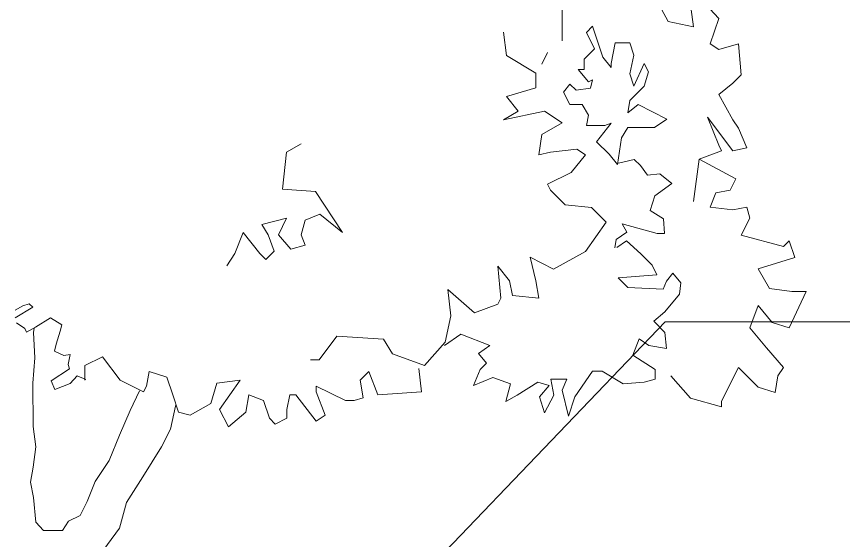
# Model space of a CAD drawing. Header units: millimetres. Extents: x 5357 to 259384, y -16348 to 109893.
# Drawn here: x 240473 to 241891, y 10067 to 10966 of the extents above; entities that cross this region are included whole.
import ezdxf

# ---------------------------------------------------------------- set-up
doc = ezdxf.new("R2010")
doc.units = ezdxf.units.MM
for name, color, linetype, lineweight in [('CAY XANH_CHI TIET TRONG CAY 3_dwg-1', 250, 'Continuous', 18), ('G-ANNO-TEXT-1', 7, 'Continuous', 9), ('LSA', 250, 'Continuous', 18)]:
    doc.layers.add(name, color=color, linetype=linetype, lineweight=lineweight)

# ---------------------------------------------------------------- blocks, each defined once
blk = doc.blocks.new('CAY XANH_CHI TIET TRONG CAY 3_dwg-2201632-CẢNH QUAN_CHI TIẾT TRỒNG CÂY')
at = {"layer": 'LSA'}
blk.add_line((-2752.4, 10904.4), (-2762.5, 10884.3), dxfattribs=at)
at = {"layer": 'LSA', "flags": 128}
for points in [[(-2727.3, 10989.7), (-2727.3, 10924.4)], [(-2589.2, 11011), (-2579.5, 11020.7), (-2545.7, 10957.9), (-2502.2, 10948.3), (-2511.9, 11020.7), (-2458.8, 10962.8), (-2473.3, 10919.3), (-2458.8, 10909.7), (-2425, 10919.3), (-2420.1, 10866.2), (-2434.6, 10851.7), (-2458.8, 10832.4), (-2434.6, 10789), (-2425, 10774.5), (-2410.5, 10740.7), (-2434.6, 10735.9), (-2478.1, 10793.8), (-2458.8, 10745.5), (-2453.9, 10735.9), (-2492.6, 10721.4), (-2502.2, 10648.9)], [(-2827.7, 10939.5), (-2822.7, 10899.3), (-2772.5, 10869.2), (-2772.5, 10844.1), (-2822.7, 10829.1), (-2802.6, 10804), (-2827.7, 10788.9), (-2757.4, 10804), (-2727.3, 10783.9), (-2762.5, 10763.8), (-2767.5, 10728.7), (-2747.4, 10733.7), (-2702.2, 10738.7), (-2687.1, 10728.7), (-2712.2, 10698.6), (-2752.4, 10678.5), (-2747.4, 10668.4), (-2722.3, 10643.3), (-2677.1, 10638.3), (-2652, 10613.2), (-2687.1, 10563), (-2742.4, 10532.9), (-2782.5, 10553), (-2772.5, 10512.8), (-2767.5, 10482.7), (-2812.7, 10487.7), (-2817.7, 10512.8), (-2837.8, 10537.9), (-2832.8, 10482.7), (-2837.8, 10472.7), (-2878, 10457.6), (-2923.2, 10497.8), (-2918.1, 10452.6), (-2928.2, 10407.4), (-2963.3, 10367.3), (-3018.6, 10387.4), (-3033.6, 10412.4), (-3114, 10417.5), (-3144.1, 10377.3), (-3159.2, 10377.3)], [(-3302.7, 10538.6), (-3288.5, 10559.8), (-3274.3, 10595.3), (-3246, 10559.8), (-3235.3, 10549.2), (-3221.2, 10563.4), (-3231.8, 10591.7), (-3242.4, 10609.5), (-3199.9, 10620.1), (-3214.1, 10591.7), (-3192.8, 10566.9), (-3168, 10574), (-3175.1, 10591.7), (-3168, 10616.5), (-3143.2, 10627.2), (-3104.2, 10595.3), (-3150.3, 10666.1), (-3207, 10669.7), (-3199.9, 10733.5), (-3175.1, 10747.6)], [(-2637, 10569.1), (-2635, 10583.6), (-2616.2, 10596.1), (-2624.6, 10610.7), (-2564.2, 10594), (-2551.7, 10594), (-2553.8, 10619), (-2576.7, 10633.6), (-2568.3, 10658.5), (-2539.2, 10679.4), (-2560, 10696), (-2580.8, 10693.9), (-2593.3, 10710.6), (-2603.7, 10721), (-2630.8, 10714.7)], [(-2492.6, 10721.4), (-2429.8, 10687.6), (-2439.5, 10668.3), (-2463.6, 10663.4), (-2473.3, 10639.3), (-2434.6, 10634.5), (-2410.5, 10639.3), (-2405.6, 10620), (-2420.1, 10591), (-2347.7, 10571.7), (-2338, 10581.4), (-2328.4, 10552.4), (-2391.2, 10533.1), (-2371.8, 10499.3), (-2333.2, 10494.5), (-2309, 10494.5), (-2338, 10431.7), (-2367, 10441.3), (-2391.2, 10470.3), (-2405.6, 10431.7), (-2376.7, 10397.9), (-2347.7, 10364.1), (-2357.3, 10349.6), (-2362.2, 10320.7), (-2391.2, 10330.3), (-2425, 10364.1), (-2453.9, 10306.2), (-2453.9, 10296.5), (-2507.1, 10311), (-2540.9, 10349.6)], [(-2633.8, 10569.9), (-2617.3, 10581), (-2592.5, 10558.9), (-2573.2, 10539.6), (-2564.9, 10523.1), (-2631.1, 10517.6), (-2614.5, 10501), (-2553.9, 10498.3), (-2548.4, 10512.1), (-2537.3, 10525.9), (-2523.6, 10509.3), (-2526.3, 10490), (-2551.1, 10459.7), (-2570.4, 10443.2), (-2551.1, 10423.9), (-2548.4, 10396.3), (-2578.7, 10401.8), (-2595.2, 10412.9), (-2606.3, 10385.3), (-2567.7, 10360.5), (-2567.7, 10344), (-2587, 10338.5), (-2622.8, 10335.7), (-2658.7, 10357.7), (-2675.2, 10357.7), (-2705.5, 10313.7), (-2716.6, 10280.6), (-2727.6, 10324.7), (-2719.3, 10344), (-2746.9, 10344), (-2741.4, 10316.4), (-2757.9, 10286.1), (-2766.2, 10313.7), (-2749.6, 10332.9), (-2768.9, 10338.5), (-2804.8, 10316.4), (-2824.1, 10305.4), (-2815.8, 10335.7), (-2846.1, 10346.7), (-2879.2, 10332.9), (-2868.2, 10360.5), (-2857.2, 10371.5), (-2871, 10388.1), (-2851.7, 10401.8), (-2901.3, 10421.1), (-2928.9, 10401.8)], [(-3665.3, 10462.1), (-3652.3, 10469.7), (-3641.5, 10472.9), (-3635, 10467.5), (-3665.3, 10449.1)], [(-3663.1, 10440.5), (-3649.1, 10430.7), (-3645.8, 10424.3), (-3630.7, 10432.9), (-3604.7, 10449.1), (-3585.3, 10437.2), (-3588.5, 10426.4), (-3595, 10403.7), (-3598.2, 10391.8), (-3582, 10384.3), (-3571.2, 10386.4), (-3574.5, 10369.1), (-3572.3, 10361.6), (-3603.6, 10341), (-3597.2, 10325.9), (-3571.2, 10336.7), (-3559.3, 10349.7), (-3544.2, 10343.2)], [(-3452.3, 10323.8), (-3468.3, 10289.8), (-3486.3, 10247.9), (-3504.2, 10204), (-3528.2, 10168), (-3542.2, 10134.1), (-3554.2, 10110.1), (-3574.2, 10100.2), (-3584.1, 10084.2), (-3617.1, 10084), (-3629.9, 10098.3), (-3634.2, 10140.6), (-3638.9, 10166.8), (-3634.5, 10192.9), (-3630.2, 10227.8), (-3634.5, 10262.7), (-3635.3, 10336.8), (-3632, 10380.3), (-3634.2, 10423.9), (-3633.1, 10431.5)], [(-2973.4, 10362.3), (-2968.4, 10322.1), (-3043.7, 10317.1), (-3058.7, 10357.2), (-3073.8, 10342.2), (-3068.8, 10312.1), (-3083.9, 10307), (-3098.9, 10307), (-3149.1, 10332.1), (-3149.1, 10322.1), (-3134.1, 10281.9), (-3149.1, 10271.9), (-3184.3, 10317.1), (-3194.3, 10317.1), (-3199.4, 10292), (-3199.4, 10276.9), (-3219.4, 10266.9), (-3229.5, 10276.9), (-3239.5, 10307), (-3264.6, 10317.1), (-3269.7, 10287), (-3299.8, 10261.9), (-3314.9, 10292), (-3279.7, 10342.2), (-3319.9, 10337.2), (-3329.9, 10302), (-3365.1, 10281.9), (-3385.2, 10287), (-3395.2, 10317.1), (-3405.3, 10347.2), (-3435.4, 10357.2), (-3440.4, 10332.1), (-3445.4, 10322.1), (-3485.6, 10342.2), (-3515.7, 10382.3), (-3545.9, 10367.3), (-3545.9, 10342.2)], [(-3389.3, 10299.5), (-3390.3, 10297.5), (-3399.1, 10258.3), (-3414.4, 10227.9), (-3446.3, 10176), (-3474.3, 10132.1), (-3486.3, 10088.3), (-3521.2, 10040.4), (-3547.3, 10005.5), (-3569.1, 9961.9), (-3590.9, 9918.3), (-3604, 9870.4), (-3608.4, 9831.2), (-3612.7, 9735.3), (-3608.4, 9709.1), (-3608.4, 9656.8), (-3608.4, 9608.9), (-3608.4, 9578.4), (-3608.4, 9577.4)]]:
    blk.add_lwpolyline(points, dxfattribs=at)
blk.add_lwpolyline([(-2689.4, 10892.9), (-2689.4, 10875.2), (-2700.1, 10875.2), (-2682.3, 10853.9), (-2675.3, 10857.5), (-2678.8, 10843.3), (-2703.6, 10839.8), (-2714.2, 10850.4), (-2724.9, 10836.2), (-2714.2, 10815), (-2693, 10815), (-2682.3, 10797.2), (-2685.9, 10779.5), (-2654, 10779.5), (-2643.4, 10783.1), (-2668.2, 10751.2), (-2646.9, 10729.9), (-2632.7, 10712.2), (-2625.6, 10758.3), (-2615, 10776), (-2568.9, 10776), (-2547.6, 10790.2), (-2597.3, 10815), (-2615, 10800.8), (-2611.4, 10822), (-2586.6, 10846.8), (-2579.5, 10871.6), (-2586.6, 10885.8), (-2604.4, 10846.8), (-2611.4, 10868.1), (-2604.4, 10900), (-2611.4, 10921.2), (-2636.3, 10921.2), (-2643.4, 10885.8), (-2643.4, 10878.7), (-2657.5, 10896.4), (-2675.3, 10949.6), (-2685.9, 10939), (-2671.7, 10910.6)], close=True, dxfattribs=at)

msp = doc.modelspace()

# ---------------------------------------------------------------- linework, layer by layer
at = {"layer": 'G-ANNO-TEXT-1'}
for p, q in [((240965.6, 9795.1), (241585.3, 10442)), ((241585.3, 10442), (242208.1, 10442))]:
    msp.add_line(p, q, dxfattribs=at)

# ---------------------------------------------------------------- block references
at = {"layer": 'CAY XANH_CHI TIET TRONG CAY 3_dwg-1'}
msp.add_blockref('CAY XANH_CHI TIET TRONG CAY 3_dwg-2201632-CẢNH QUAN_CHI TIẾT TRỒNG CÂY', (244136.3, 0), dxfattribs=at)

doc.saveas('drawing.dxf')
